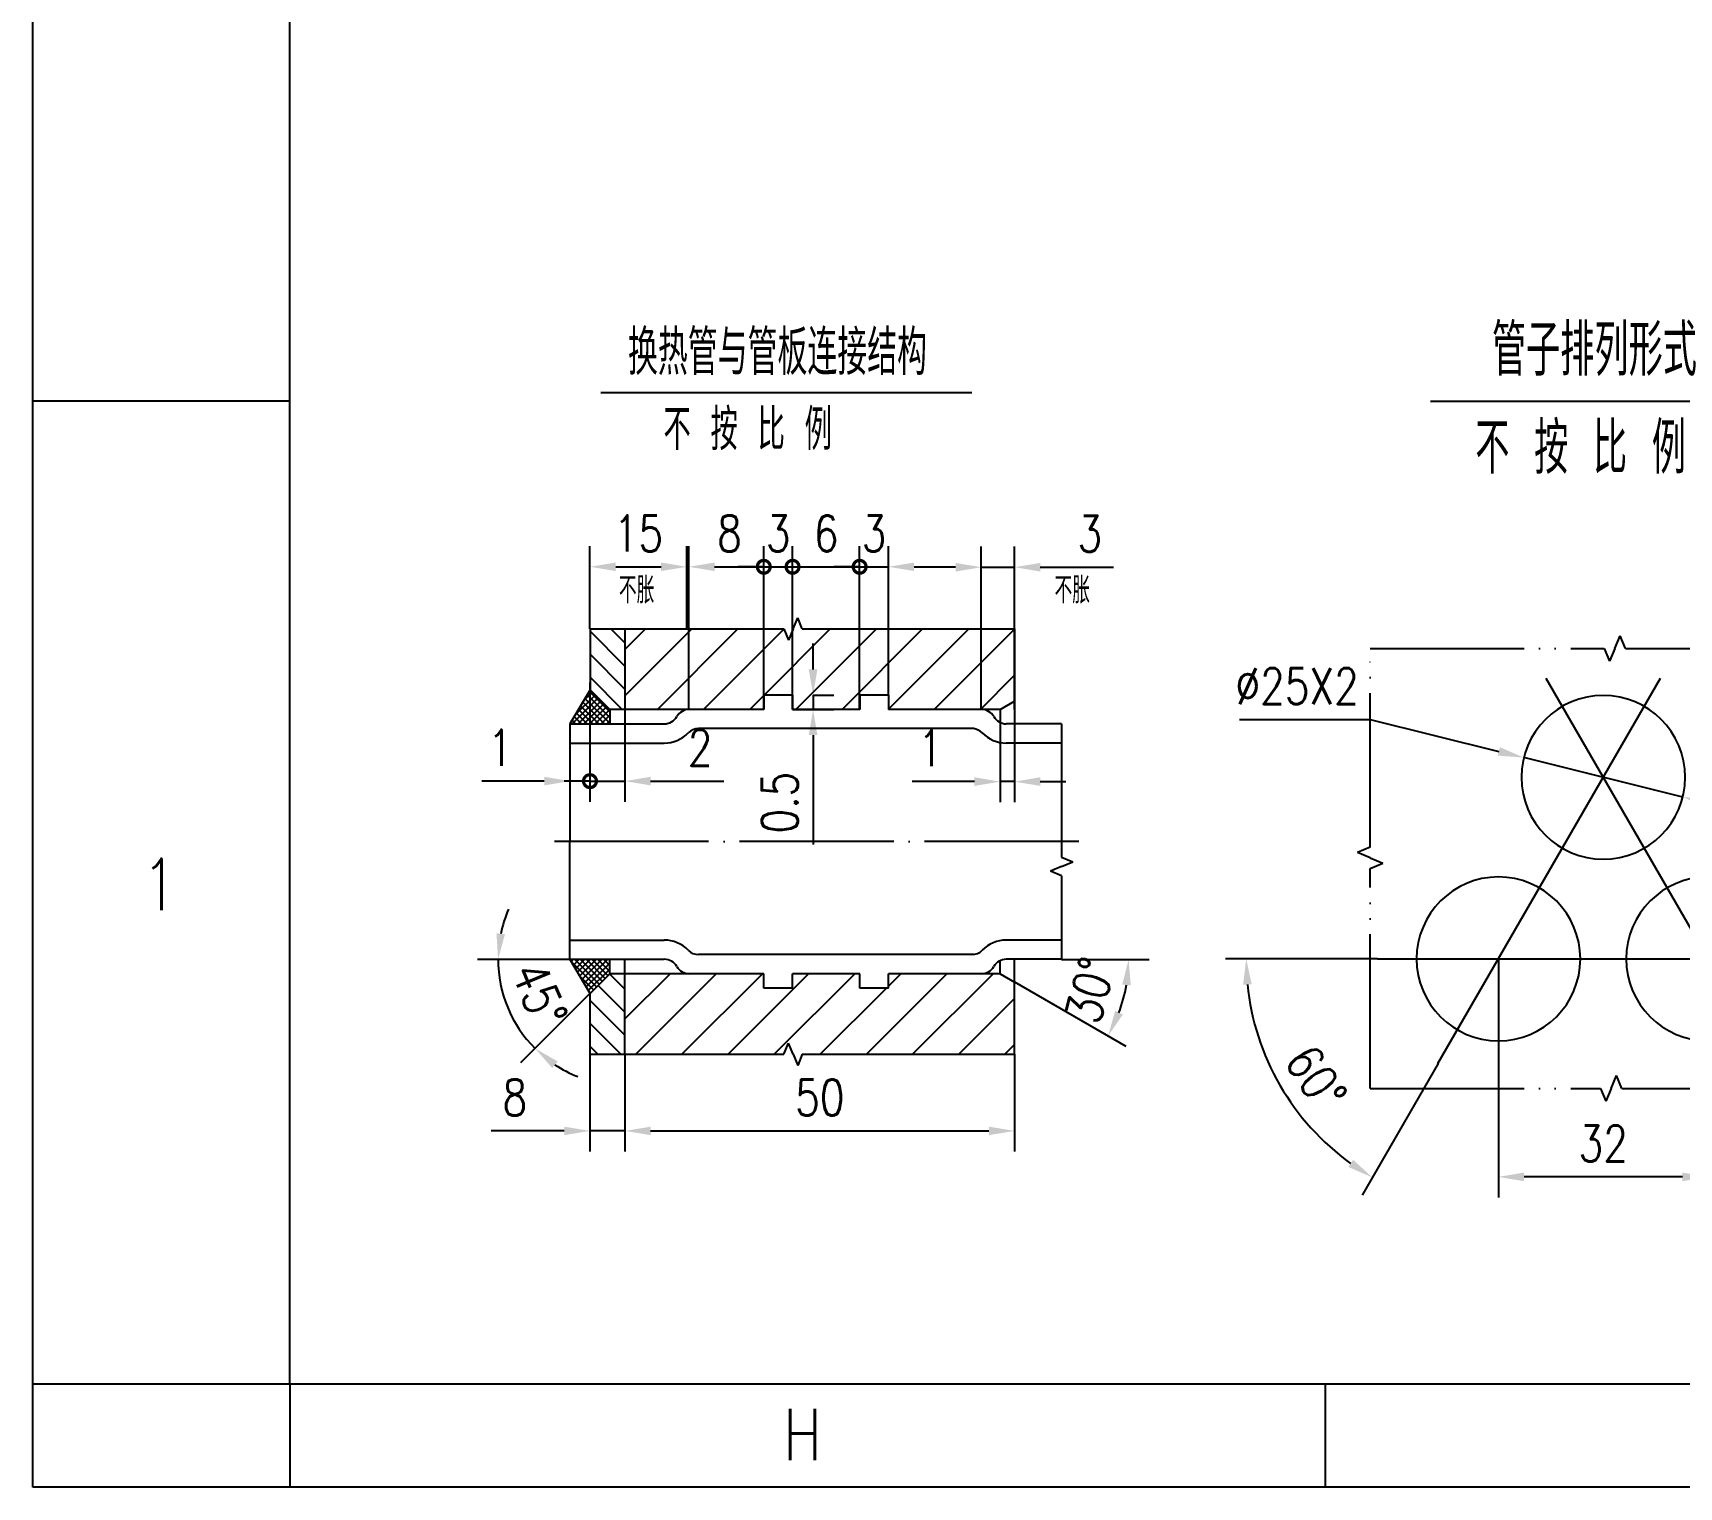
# Model space of a CAD drawing. Header units: millimetres. Extents: x -1044 to 22870, y -8556 to -3804.
# Drawn here: x 7948 to 9230, y -8556 to -7425 of the extents above; entities that cross this region are included whole.
import ezdxf
from ezdxf.enums import TextEntityAlignment as Align

# ---------------------------------------------------------------- set-up
doc = ezdxf.new("R2010")
doc.units = ezdxf.units.MM
doc.header["$LTSCALE"] = 80
for name, pattern in [('DASHDOT-L', [90, 80, -5, 0, -5]), ('DASHDOT-M', [36, 30, -3, 0, -3]), ('DIVIDE-M', [39, 30, -3, 0, -3, 0, -3])]:
    doc.linetypes.add(name, pattern=pattern)
for name, color, linetype in [('5剖面线层', 2, 'Continuous'), ('CDR_DWG1', 4, 'Continuous'), ('CDR_DWG3', 1, 'DASHDOT-M'), ('CDR_DWG4', 3, 'DIVIDE-M'), ('CDR_TEXT', 7, 'Continuous'), ('尺寸线层', 7, 'Continuous')]:
    doc.layers.add(name, color=color, linetype=linetype)
doc.styles.add('HZ', font='ROMANS.shx', dxfattribs={"width": 0.7, "height": 3, "bigfont": 'HZ.shx'})
doc.styles.add('TH_GBDIM', font='romans.shx', dxfattribs={"width": 0.8, "bigfont": 'gbcbig.shx'})
doc.dimstyles.new('TH_GBDIM', dxfattribs={"dimscale": 8, "dimtxt": 3.5, "dimasz": 2.5, "dimexe": 2, "dimexo": 0, "dimgap": 1.5, "dimtad": 1, "dimdec": 0, "dimzin": 0, "dimdsep": 46, "dimtxsty": 'TH_GBDIM', "dimcen": 2.5, "dimclrd": 256, "dimclre": 256, "dimclrt": 256, "dimadec": 0, "dimazin": 0, "dimtfac": 0.714286, "dimtdec": 0, "dimtmove": 0, "dimatfit": 3, "dimfxl": 0, "dimtzin": 0, "dimlwd": -1, "dimlwe": -1, "dimarcsym": 0})
pattern_1 = [(45, (8124.52, -1364.357), (-17.96051, 17.96051), [])]

# ---------------------------------------------------------------- blocks, each defined once
blk = doc.blocks.new('A$C1B375470')
for p, q in [((0, 0), (0, 10692)), ((0, 0), (0, 5346)), ((0, 0), (0, 5346)), ((0, 0), (0, 5346)), ((7578, 0), (0, 0)), ((7578, 0), (18, 0)), ((7578, 0), (18, 0)), ((7578, 0), (18, 0))]:
    blk.add_line(p, q)
at = {"layer": 'CDR_DWG1', "color": 4}
for p, q in [((450, 180), (450, 10512)), ((14958, 180), (450, 180))]:
    blk.add_line(p, q, dxfattribs=at)
at = {"layer": 'CDR_DWG4', "linetype": 'Continuous'}
for p, q in [((0, 1902), (450, 1902)), ((450, 180), (0, 180)), ((450, 180), (450, 0)), ((2263.5, 180), (2263.5, 0))]:
    blk.add_line(p, q, dxfattribs=at)
at = {"layer": 'CDR_TEXT', "style": 'HZ', "width": 0.8}
for s, p in [('1', (222, 1010.2)), ('H', (1348, 46.9))]:
    blk.add_text(s, height=90, dxfattribs=at).set_placement(p, align=Align.CENTER)
blk = doc.blocks.new('A$C092B31A8')
at = {"layer": '尺寸线层', "xscale": 0.05555555555555555, "yscale": 0.05555555555555555, "zscale": 0.05555555555555555}
blk.add_blockref('A$C1B375470', (0, 0), dxfattribs=at)
blk = doc.blocks.new('_DotSmall')
at = {"color": 0, "linetype": 'ByBlock', "const_width": 0.5}
blk.add_lwpolyline([(-0.0625, 0, 1), (0.0625, 0, 1)], format="xyb", close=True, dxfattribs=at)
blk = doc.blocks.new('*D251')
at = {"layer": 'Defpoints', "color": 0, "ltscale": 0.001}
for p in [(8517.4, -7840.1), (8459.1, -7951.1), (8517.4, -7951.1)]:
    blk.add_point(p, dxfattribs=at)
at = {"layer": '尺寸线层', "ltscale": 0.001}
for p, q in [((8459.1, -7951.1), (8459.1, -7824.1)), ((8517.4, -7951.1), (8517.4, -7824.1)), ((8479.1, -7840.1), (8517.4, -7840.1))]:
    blk.add_line(p, q, dxfattribs=at)
blk.add_solid([(8479.1, -7836.8), (8479.1, -7843.4), (8459.1, -7840.1)], dxfattribs=at)
at = {"layer": '尺寸线层', "ltscale": 0.001, "xscale": 20, "yscale": 20, "zscale": 20}
blk.add_blockref('_DotSmall', (8517.4, -7840.1), dxfattribs=at)
at = {"layer": '尺寸线层', "ltscale": 0.001, "insert": (8490.7, -7814.1), "char_height": 28, "attachment_point": 5, "style": 'TH_GBDIM'}
blk.add_mtext('8{}{}', dxfattribs=at)
blk = doc.blocks.new('DOTSMALL')
blk = doc.blocks.new('*D252')
at = {"layer": 'Defpoints', "color": 0, "ltscale": 0.001}
for p in [(8517.4, -7840.1), (8539.8, -7840.1), (8539.8, -7939.9)]:
    blk.add_point(p, dxfattribs=at)
at = {"layer": '尺寸线层', "ltscale": 0.001}
for p, q in [((8517.4, -7840.1), (8517.4, -7824.1)), ((8539.8, -7939.9), (8539.8, -7824.1)), ((8517.4, -7840.1), (8497.4, -7840.1)), ((8517.4, -7840.1), (8539.8, -7840.1)), ((8539.8, -7840.1), (8559.8, -7840.1))]:
    blk.add_line(p, q, dxfattribs=at)
at = {"layer": '尺寸线层', "ltscale": 0.001, "xscale": 20, "yscale": 20, "zscale": 20}
blk.add_blockref('_DotSmall', (8517.4, -7840.1), dxfattribs=at)
at = {"layer": '尺寸线层', "ltscale": 0.001, "xscale": 20, "yscale": 20, "zscale": 20, "rotation": 180}
blk.add_blockref('_DotSmall', (8539.8, -7840.1), dxfattribs=at)
at = {"layer": '尺寸线层', "ltscale": 0.001, "insert": (8528.6, -7814.1), "char_height": 28, "attachment_point": 5, "style": 'TH_GBDIM'}
blk.add_mtext('3{}{}', dxfattribs=at)
blk = doc.blocks.new('*D253')
at = {"layer": 'Defpoints', "color": 0, "ltscale": 0.001}
for p in [(8592, -7840.1), (8539.8, -7951.1), (8592, -7951.1)]:
    blk.add_point(p, dxfattribs=at)
at = {"layer": '尺寸线层', "ltscale": 0.001}
for p, q in [((8539.8, -7951.1), (8539.8, -7824.1)), ((8592, -7951.1), (8592, -7824.1)), ((8539.8, -7840.1), (8592, -7840.1))]:
    blk.add_line(p, q, dxfattribs=at)
at = {"layer": '尺寸线层', "ltscale": 0.001, "xscale": 20, "yscale": 20, "zscale": 20, "rotation": 180}
blk.add_blockref('_DotSmall', (8539.8, -7840.1), dxfattribs=at)
at = {"layer": '尺寸线层', "ltscale": 0.001, "xscale": 20, "yscale": 20, "zscale": 20}
blk.add_blockref('_DotSmall', (8592, -7840.1), dxfattribs=at)
at = {"layer": '尺寸线层', "ltscale": 0.001, "insert": (8565.9, -7814.1), "char_height": 28, "attachment_point": 5, "style": 'TH_GBDIM'}
blk.add_mtext('6{}{}', dxfattribs=at)
blk = doc.blocks.new('*D249')
at = {"layer": 'Defpoints', "color": 0, "ltscale": 0.001}
for p in [(8614.4, -7840.1), (8592, -7939.9), (8614.4, -7939.9)]:
    blk.add_point(p, dxfattribs=at)
at = {"layer": '尺寸线层', "ltscale": 0.001}
for p, q in [((8592, -7939.9), (8592, -7824.1)), ((8614.4, -7939.9), (8614.4, -7824.1)), ((8592, -7840.1), (8572, -7840.1)), ((8592, -7840.1), (8614.4, -7840.1)), ((8634.4, -7840.1), (8654.4, -7840.1))]:
    blk.add_line(p, q, dxfattribs=at)
blk.add_solid([(8634.4, -7836.8), (8634.4, -7843.4), (8614.4, -7840.1)], dxfattribs=at)
at = {"layer": '尺寸线层', "ltscale": 0.001, "xscale": 20, "yscale": 20, "zscale": 20}
blk.add_blockref('_DotSmall', (8592, -7840.1), dxfattribs=at)
at = {"layer": '尺寸线层', "ltscale": 0.001, "insert": (8603.2, -7814.1), "char_height": 28, "attachment_point": 5, "style": 'TH_GBDIM'}
blk.add_mtext('3{}{}', dxfattribs=at)
blk = doc.blocks.new('*D254')
at = {"layer": 'Defpoints', "color": 0, "ltscale": 0.001}
for p in [(8555.8, -7939.9), (8539.8, -7951.1), (8555.8, -7951.1)]:
    blk.add_point(p, dxfattribs=at)
at = {"layer": '尺寸线层', "ltscale": 0.001}
for p, q in [((8555.8, -7919.9), (8555.8, -7899.9)), ((8555.8, -7939.9), (8571.8, -7939.9)), ((8555.8, -7939.9), (8555.8, -7951.1)), ((8539.8, -7951.1), (8571.8, -7951.1)), ((8555.8, -7971.1), (8555.8, -8056.2))]:
    blk.add_line(p, q, dxfattribs=at)
for points in [[(8552.4, -7919.9), (8559.1, -7919.9), (8555.8, -7939.9)], [(8552.4, -7971.1), (8559.1, -7971.1), (8555.8, -7951.1)]]:
    blk.add_solid(points, dxfattribs=at)
at = {"layer": '尺寸线层', "ltscale": 0.001, "insert": (8529.8, -8023.6), "char_height": 28, "attachment_point": 5, "rotation": 90, "style": 'TH_GBDIM'}
blk.add_mtext('0.5{}{}', dxfattribs=at)
blk = doc.blocks.new('*D255')
at = {"layer": 'Defpoints', "color": 0, "ltscale": 0.001}
for p in [(8382.1, -7930.2), (8366.5, -7992), (8366.5, -8006.9)]:
    blk.add_point(p, dxfattribs=at)
at = {"layer": '尺寸线层', "ltscale": 0.001}
for p, q in [((8382.1, -7930.2), (8382.1, -8022.9)), ((8366.5, -7992), (8366.5, -8022.9)), ((8346.5, -8006.9), (8297.9, -8006.9)), ((8382.1, -8006.9), (8366.5, -8006.9)), ((8382.1, -8006.9), (8402.1, -8006.9))]:
    blk.add_line(p, q, dxfattribs=at)
blk.add_solid([(8346.5, -8003.5), (8346.5, -8010.2), (8366.5, -8006.9)], dxfattribs=at)
at = {"layer": '尺寸线层', "ltscale": 0.001, "xscale": 20, "yscale": 20, "zscale": 20, "rotation": 180}
blk.add_blockref('_DotSmall', (8382.1, -8006.9), dxfattribs=at)
at = {"layer": '尺寸线层', "ltscale": 0.001, "insert": (8312.2, -7980.9), "char_height": 28, "attachment_point": 5, "style": 'TH_GBDIM'}
blk.add_mtext('1{}{}', dxfattribs=at)
blk = doc.blocks.new('*D256')
at = {"layer": 'Defpoints', "color": 0, "ltscale": 0.001}
for p in [(8409.3, -7962.3), (8382.1, -7989.1), (8409.3, -8006.9)]:
    blk.add_point(p, dxfattribs=at)
at = {"layer": '尺寸线层', "ltscale": 0.001}
for p, q in [((8409.3, -7962.3), (8409.3, -8022.9)), ((8382.1, -7989.1), (8382.1, -8022.9)), ((8382.1, -8006.9), (8362.1, -8006.9)), ((8382.1, -8006.9), (8409.3, -8006.9)), ((8429.3, -8006.9), (8486.4, -8006.9))]:
    blk.add_line(p, q, dxfattribs=at)
blk.add_solid([(8429.3, -8003.5), (8429.3, -8010.2), (8409.3, -8006.9)], dxfattribs=at)
at = {"layer": '尺寸线层', "ltscale": 0.001, "xscale": 20, "yscale": 20, "zscale": 20}
blk.add_blockref('_DotSmall', (8382.1, -8006.9), dxfattribs=at)
at = {"layer": '尺寸线层', "ltscale": 0.001, "insert": (8467.8, -7980.9), "char_height": 28, "attachment_point": 5, "style": 'TH_GBDIM'}
blk.add_mtext('2{}{}', dxfattribs=at)
blk = doc.blocks.new('*D257')
at = {"layer": 'Defpoints', "color": 0, "ltscale": 0.001}
for p in [(8701.4, -7961.3), (8712.6, -7962.3), (8701.4, -8007.3)]:
    blk.add_point(p, dxfattribs=at)
at = {"layer": '尺寸线层', "ltscale": 0.001}
for p, q in [((8701.4, -7961.3), (8701.4, -8023.3)), ((8712.6, -7962.3), (8712.6, -8023.3)), ((8681.4, -8007.3), (8632.8, -8007.3)), ((8712.6, -8007.3), (8701.4, -8007.3)), ((8732.6, -8007.3), (8752.6, -8007.3))]:
    blk.add_line(p, q, dxfattribs=at)
for points in [[(8681.4, -8003.9), (8681.4, -8010.6), (8701.4, -8007.3)], [(8732.6, -8003.9), (8732.6, -8010.6), (8712.6, -8007.3)]]:
    blk.add_solid(points, dxfattribs=at)
at = {"layer": '尺寸线层', "ltscale": 0.001, "insert": (8647.1, -7981.3), "char_height": 28, "attachment_point": 5, "style": 'TH_GBDIM'}
blk.add_mtext('1{}{}', dxfattribs=at)
blk = doc.blocks.new('*D258')
at = {"layer": 'Defpoints', "color": 0, "ltscale": 0.001}
for p in [(8706.1, -8145.6), (8749.2, -8145.6), (8701.4, -8156.8), (8712.6, -8163.2), (8794.2, -8186.4)]:
    blk.add_point(p, dxfattribs=at)
at = {"layer": '尺寸线层', "ltscale": 0.001}
for p, q in [((8749.2, -8145.6), (8817.4, -8145.6)), ((8712.6, -8163.2), (8799.2, -8213.2))]:
    blk.add_line(p, q, dxfattribs=at)
blk.add_arc((8682, -8145.6), 119.3, 339.616, 350.384, dxfattribs=at)
for points in [[(8796.4, -8165.2), (8803, -8165.8), (8801.4, -8145.6)], [(8796.9, -8188.5), (8790.9, -8185.7), (8785.4, -8205.2)]]:
    blk.add_solid(points, dxfattribs=at)
at = {"layer": '尺寸线层', "ltscale": 0.001, "insert": (8771.4, -8169.5), "char_height": 28, "attachment_point": 5, "rotation": 75, "style": 'TH_GBDIM'}
blk.add_mtext('30°', dxfattribs=at)
blk = doc.blocks.new('*D250')
at = {"layer": 'Defpoints', "color": 0, "ltscale": 0.001}
for p in [(8366.5, -8145.6), (8440, -8145.6), (8397.5, -8156.8), (8313.9, -8171), (8382.1, -8172.1)]:
    blk.add_point(p, dxfattribs=at)
at = {"layer": '尺寸线层', "ltscale": 0.001}
for p, q in [((8366.5, -8145.6), (8294.6, -8145.6)), ((8382.1, -8172.1), (8328, -8226.2))]:
    blk.add_line(p, q, dxfattribs=at)
for start, end in [(156.5929, 168.2964), (180, 225), (236.7036, 248.4071)]:
    blk.add_arc((8408.7, -8145.6), 98.1, start, end, dxfattribs=at)
for points in [[(8315.9, -8126), (8309.3, -8125.3), (8310.6, -8145.6)], [(8352.7, -8230.1), (8356.9, -8225), (8339.3, -8214.9)]]:
    blk.add_solid(points, dxfattribs=at)
at = {"layer": '尺寸线层', "ltscale": 0.001, "insert": (8342.8, -8172.9), "char_height": 28, "attachment_point": 5, "rotation": 292.5, "style": 'TH_GBDIM'}
blk.add_mtext('45°', dxfattribs=at)
blk = doc.blocks.new('*D259')
at = {"layer": 'Defpoints', "color": 0, "ltscale": 0.001}
for p in [(9126.4, -7927), (8995.1, -8145.2), (9344.6, -8145.2), (9299.9, -8227.4), (9395.7, -8265.5)]:
    blk.add_point(p, dxfattribs=at)
at = {"layer": '尺寸线层', "ltscale": 0.001}
for p, q in [((9344.6, -8145.2), (9455.5, -8145.2)), ((9299.9, -8227.4), (9354, -8321.1))]:
    blk.add_line(p, q, dxfattribs=at)
blk.add_arc((9252.4, -8145.2), 187.1, 306.1283, 353.8717, dxfattribs=at)
for points in [[(9435.1, -8165), (9441.8, -8165.4), (9439.5, -8145.2)], [(9364.5, -8299.1), (9360.9, -8293.5), (9346, -8307.2)]]:
    blk.add_solid(points, dxfattribs=at)
at = {"layer": '尺寸线层', "ltscale": 0.001, "insert": (9397.6, -8215.1), "char_height": 28, "attachment_point": 5, "rotation": 64.2907, "style": 'TH_GBDIM'}
blk.add_mtext('60%%D', dxfattribs=at)
blk = doc.blocks.new('*D260')
at = {"layer": 'Defpoints', "color": 0, "ltscale": 0.001}
for p in [(9089.2, -8145.2), (9252.4, -8145.2), (9089.2, -8314.9)]:
    blk.add_point(p, dxfattribs=at)
at = {"layer": '尺寸线层', "ltscale": 0.001}
for p, q in [((9089.2, -8145.2), (9089.2, -8330.9)), ((9252.4, -8145.2), (9252.4, -8330.9)), ((9232.4, -8314.9), (9109.2, -8314.9))]:
    blk.add_line(p, q, dxfattribs=at)
for points in [[(9109.2, -8311.5), (9109.2, -8318.2), (9089.2, -8314.9)], [(9232.4, -8311.5), (9232.4, -8318.2), (9252.4, -8314.9)]]:
    blk.add_solid(points, dxfattribs=at)
at = {"layer": '尺寸线层', "ltscale": 0.001, "insert": (9170.8, -8288.9), "char_height": 28, "attachment_point": 5, "style": 'TH_GBDIM'}
blk.add_mtext('32{}{}', dxfattribs=at)
blk = doc.blocks.new('*D262')
at = {"layer": 'Defpoints', "color": 0, "ltscale": 0.001}
for p in [(9215.3, -7926.9), (8995.1, -8145.2), (9344.6, -8145.2), (8904.7, -8212.4), (9042.2, -8226.7)]:
    blk.add_point(p, dxfattribs=at)
at = {"layer": '尺寸线层', "ltscale": 0.001}
for p, q in [((8995.1, -8145.2), (8876.9, -8145.2)), ((9042.2, -8226.7), (8983.1, -8329.2))]:
    blk.add_line(p, q, dxfattribs=at)
blk.add_arc((9089.2, -8145.2), 196.4, 185.8372, 234.1628, dxfattribs=at)
for points in [[(8890.5, -8165.4), (8897.2, -8165), (8892.9, -8145.2)], [(8976.1, -8301.6), (8972.5, -8307.2), (8991.1, -8315.3)]]:
    blk.add_solid(points, dxfattribs=at)
at = {"layer": '尺寸线层', "ltscale": 0.001, "insert": (8947.3, -8238), "char_height": 28, "attachment_point": 5, "rotation": 303.1621, "style": 'TH_GBDIM'}
blk.add_mtext('60°', dxfattribs=at)
blk = doc.blocks.new('*D261')
at = {"layer": 'Defpoints', "color": 0, "ltscale": 0.001}
for p in [(9109, -7988.6), (9232.7, -8019.3)]:
    blk.add_point(p, dxfattribs=at)
at = {"layer": '尺寸线层', "ltscale": 0.001}
for p, q in [((8887.7, -7958.9), (8989.3, -7958.9)), ((8989.3, -7958.9), (9089.6, -7983.8)), ((9232.7, -8019.3), (9109, -7988.6)), ((9252.1, -8024.1), (9271.5, -8028.9))]:
    blk.add_line(p, q, dxfattribs=at)
for points in [[(9090.4, -7980.5), (9088.8, -7987), (9109, -7988.6)], [(9252.9, -8020.8), (9251.3, -8027.3), (9232.7, -8019.3)]]:
    blk.add_solid(points, dxfattribs=at)
at = {"layer": '尺寸线层', "ltscale": 0.001, "insert": (8932.5, -7932.9), "char_height": 28, "attachment_point": 5, "style": 'TH_GBDIM'}
blk.add_mtext('%%c25X2{}{}', dxfattribs=at)
blk = doc.blocks.new('*D424')
at = {"layer": 'Defpoints', "color": 0, "ltscale": 0.001}
for p in [(8712.6, -7840.4), (8686.7, -7951.1), (8712.6, -7951.1)]:
    blk.add_point(p, dxfattribs=at)
at = {"layer": '尺寸线层', "ltscale": 0.001}
for p, q in [((8686.7, -7951.1), (8686.7, -7824.4)), ((8712.6, -7951.1), (8712.6, -7824.4)), ((8666.7, -7840.4), (8646.7, -7840.4)), ((8686.7, -7840.4), (8712.6, -7840.4)), ((8732.6, -7840.4), (8789.7, -7840.4))]:
    blk.add_line(p, q, dxfattribs=at)
for points in [[(8666.7, -7837.1), (8666.7, -7843.8), (8686.7, -7840.4)], [(8732.6, -7837.1), (8732.6, -7843.8), (8712.6, -7840.4)]]:
    blk.add_solid(points, dxfattribs=at)
at = {"layer": '尺寸线层', "ltscale": 0.001, "insert": (8771.2, -7814.4), "char_height": 28, "attachment_point": 5, "style": 'TH_GBDIM'}
blk.add_mtext('3{}{}', dxfattribs=at)
blk = doc.blocks.new('*D425')
at = {"layer": 'Defpoints', "color": 0, "ltscale": 0.001}
for p in [(8457.5, -7840.1), (8382.1, -7888.4), (8457.5, -7888.4)]:
    blk.add_point(p, dxfattribs=at)
at = {"layer": '尺寸线层', "ltscale": 0.001}
for p, q in [((8382.1, -7888.4), (8382.1, -7824.1)), ((8457.5, -7888.4), (8457.5, -7824.1)), ((8402.1, -7840.1), (8437.5, -7840.1))]:
    blk.add_line(p, q, dxfattribs=at)
for points in [[(8402.1, -7836.8), (8402.1, -7843.4), (8382.1, -7840.1)], [(8437.5, -7836.8), (8437.5, -7843.4), (8457.5, -7840.1)]]:
    blk.add_solid(points, dxfattribs=at)
at = {"layer": '尺寸线层', "ltscale": 0.001, "insert": (8419.8, -7814.1), "char_height": 28, "attachment_point": 5, "style": 'TH_GBDIM'}
blk.add_mtext('15{}{}', dxfattribs=at)
blk = doc.blocks.new('*D426')
at = {"layer": 'Defpoints', "color": 0, "ltscale": 0.001}
for p in [(8382.1, -8219.4), (8409.3, -8219.4), (8409.3, -8279.1)]:
    blk.add_point(p, dxfattribs=at)
at = {"layer": '尺寸线层', "ltscale": 0.001}
for p, q in [((8382.1, -8219.4), (8382.1, -8295.1)), ((8409.3, -8219.4), (8409.3, -8295.1)), ((8362.1, -8279.1), (8305.1, -8279.1)), ((8409.3, -8279.1), (8382.1, -8279.1)), ((8429.3, -8279.1), (8449.3, -8279.1))]:
    blk.add_line(p, q, dxfattribs=at)
for points in [[(8362.1, -8275.8), (8362.1, -8282.4), (8382.1, -8279.1)], [(8429.3, -8275.8), (8429.3, -8282.4), (8409.3, -8279.1)]]:
    blk.add_solid(points, dxfattribs=at)
at = {"layer": '尺寸线层', "ltscale": 0.001, "insert": (8323.6, -8253.1), "char_height": 28, "attachment_point": 5, "style": 'TH_GBDIM'}
blk.add_mtext('8{}{}', dxfattribs=at)
blk = doc.blocks.new('*D427')
at = {"layer": 'Defpoints', "color": 0, "ltscale": 0.001}
for p in [(8409.3, -8219.4), (8712.6, -8219.4), (8712.6, -8279.1)]:
    blk.add_point(p, dxfattribs=at)
at = {"layer": '尺寸线层', "ltscale": 0.001}
for p, q in [((8409.3, -8219.4), (8409.3, -8295.1)), ((8712.6, -8219.4), (8712.6, -8295.1)), ((8429.3, -8279.1), (8692.6, -8279.1))]:
    blk.add_line(p, q, dxfattribs=at)
for points in [[(8429.3, -8275.8), (8429.3, -8282.4), (8409.3, -8279.1)], [(8692.6, -8275.8), (8692.6, -8282.4), (8712.6, -8279.1)]]:
    blk.add_solid(points, dxfattribs=at)
at = {"layer": '尺寸线层', "ltscale": 0.001, "insert": (8561, -8253.1), "char_height": 28, "attachment_point": 5, "style": 'TH_GBDIM'}
blk.add_mtext('50{}{}', dxfattribs=at)

msp = doc.modelspace()

# ---------------------------------------------------------------- hatches: boundary and pattern name
at = {"layer": '5剖面线层', "ltscale": 0.001}
h = msp.add_hatch(dxfattribs=at)
h.set_pattern_fill('ANSI31', color=256, scale=8, style=0)
h.set_pattern_definition(pattern_1)
h.paths.add_polyline_path([(8409.3, -7951.1), (8517.37, -7951.1), (8517.37, -7939.9), (8539.77, -7939.9), (8539.77, -7951.1), (8592.04, -7951.1), (8592.04, -7939.9), (8614.44, -7939.9), (8614.44, -7951.1), (8701.45, -7951.1), (8712.65, -7944.64), (8712.65, -7888.43), (8547.39, -7888.43), (8543.77, -7879.79), (8540.15, -7888.43), (8536.54, -7897.08), (8532.92, -7888.43), (8409.3, -7888.43)])
h = msp.add_hatch(dxfattribs=at)
h.set_pattern_fill('ANSI31', color=256, scale=4, angle=90, style=0)
h.set_pattern_definition([(135, (8124.521, -1364.357), (-8.980256, -8.980256), [])])
h.paths.add_polyline_path([(8382.14, -7935.79), (8397.45, -7951.1), (8409.3, -7951.1), (8409.3, -7888.43), (8382.14, -7888.43)])
h.paths.add_polyline_path([(8409.3, -8156.77), (8397.45, -8156.77), (8382.14, -8172.08), (8382.14, -8219.44), (8409.3, -8219.44)])
h = msp.add_hatch(dxfattribs=at)
h.set_pattern_fill('ANSI37', color=256, style=0)
h.paths.add_polyline_path([(8397.45, -7951.1), (8382.14, -7935.79), (8366.53, -7962.3), (8397.45, -7962.3)])
h.paths.add_polyline_path([(8397.45, -8156.77), (8397.45, -8145.57), (8366.53, -8145.57), (8382.14, -8172.08)])
h = msp.add_hatch(dxfattribs=at)
h.set_pattern_fill('ANSI31', color=256, scale=8, style=0)
h.set_pattern_definition(pattern_1)
h.paths.add_polyline_path([(8532.92, -8219.44), (8536.54, -8210.8), (8540.15, -8219.44), (8543.77, -8228.09), (8547.39, -8219.44), (8712.65, -8219.44), (8712.65, -8163.24), (8701.45, -8156.77), (8614.44, -8156.77), (8614.44, -8167.97), (8592.04, -8167.97), (8592.04, -8156.77), (8539.77, -8156.77), (8539.77, -8167.97), (8517.37, -8167.97), (8517.37, -8156.77), (8409.3, -8156.77), (8409.3, -8219.44)])

# ---------------------------------------------------------------- linework, layer by layer
at = {"color": 7, "linetype": 'Continuous'}
for p, q in [((8390.5, -7704.55), (8679.38, -7704.55)), ((9036.33, -7711.1), (9310.97, -7711.1))]:
    msp.add_line(p, q, dxfattribs=at)
at = {"color": 4, "linetype": 'Continuous'}
for p, q in [((8382.14, -7888.43), (8382.14, -7935.79)), ((8409.3, -7888.43), (8409.3, -7962.3)), ((8712.65, -7888.43), (8712.65, -7962.3)), ((8382.14, -7935.79), (8366.53, -7962.3)), ((8397.45, -7951.1), (8382.14, -7935.79)), ((8539.77, -7939.9), (8517.37, -7939.9)), ((8517.37, -7939.9), (8517.37, -7951.1)), ((8539.77, -7939.9), (8539.77, -7951.1)), ((8614.44, -7939.9), (8592.04, -7939.9)), ((8592.04, -7939.9), (8592.04, -7951.1)), ((8614.44, -7939.9), (8614.44, -7951.1)), ((8397.45, -7951.1), (8397.45, -7962.3)), ((8517.37, -7951.1), (8397.45, -7951.1)), ((8592.04, -7951.1), (8539.77, -7951.1)), ((8701.45, -7951.1), (8614.44, -7951.1)), ((8701.45, -7951.1), (8712.65, -7944.64)), ((8701.45, -7951.1), (8701.45, -7961.29)), ((8366.53, -7962.3), (8439.96, -7962.3)), ((8366.53, -7962.3), (8366.53, -8053.94)), ((8680.98, -7966.04), (8466.62, -7966.04)), ((8749.19, -7962.3), (8706.1, -7962.3)), ((8366.53, -7977.24), (8439.96, -7977.24)), ((8749.19, -7977.24), (8706.1, -7977.24)), ((8366.53, -8145.57), (8366.53, -8053.94)), ((8366.53, -8130.64), (8439.96, -8130.64)), ((8749.19, -8130.64), (8706.1, -8130.64)), ((8366.53, -8145.57), (8439.96, -8145.57)), ((8382.14, -8172.08), (8366.53, -8145.57)), ((8397.45, -8156.77), (8397.45, -8145.57)), ((8409.3, -8219.44), (8409.3, -8145.57)), ((8680.98, -8141.84), (8466.62, -8141.84)), ((8701.45, -8156.77), (8701.45, -8146.59)), ((8749.19, -8145.57), (8706.1, -8145.57)), ((8712.65, -8219.44), (8712.65, -8145.57)), ((8397.45, -8156.77), (8382.14, -8172.08)), ((8517.37, -8156.77), (8397.45, -8156.77)), ((8517.37, -8167.97), (8517.37, -8156.77)), ((8539.77, -8167.97), (8539.77, -8156.77)), ((8592.04, -8156.77), (8539.77, -8156.77)), ((8592.04, -8167.97), (8592.04, -8156.77)), ((8701.45, -8156.77), (8614.44, -8156.77)), ((8614.44, -8167.97), (8614.44, -8156.77)), ((8701.45, -8156.77), (8712.65, -8163.24)), ((8382.14, -8219.44), (8382.14, -8172.08)), ((8539.77, -8167.97), (8517.37, -8167.97)), ((8614.44, -8167.97), (8592.04, -8167.97))]:
    msp.add_line(p, q, dxfattribs=at)
for centre, radius, start, end in [((9170.84, -8003.91), 63.74, 90, 270), ((9170.84, -8003.91), 63.74, 270, 90), ((8439.96, -7951.1), 11.2, 270, 330), ((8459.35, -7962.3), 11.2, 90, 150), ((8686.7, -7962.3), 11.2, 30, 90), ((8706.1, -7951.1), 11.2, 210, 270), ((8439.96, -7951.1), 26.13, 270, 315.573), ((8466.62, -7977.24), 11.2, 90, 135.573), ((8679.44, -7977.24), 11.2, 44.427, 90), ((8706.1, -7951.1), 26.13, 224.427, 270), ((9089.25, -8145.23), 63.74, 90, 270), ((9089.25, -8145.23), 63.74, 270, 90), ((9252.43, -8145.23), 63.74, 90, 270), ((8439.96, -8156.77), 26.13, 44.427, 90), ((8706.1, -8156.77), 26.13, 90, 135.573), ((8439.96, -8156.77), 11.2, 30, 90), ((8466.62, -8130.64), 11.2, 224.427, 270), ((8679.44, -8130.64), 11.2, 270, 315.573), ((8706.1, -8156.77), 11.2, 90, 150), ((8459.35, -8145.57), 11.2, 210, 270), ((8686.7, -8145.57), 11.2, 270, 330)]:
    msp.add_arc(centre, radius, start, end, dxfattribs=at)
at = {"layer": 'CDR_DWG3', "linetype": 'DASHDOT-L'}
for p, q in [((9042.19, -8226.74), (9215.31, -7926.89)), ((9299.85, -8227.38), (9126.45, -7927.03)), ((8995.06, -8145.23), (9344.63, -8145.23))]:
    msp.add_line(p, q, dxfattribs=at)
at = {"layer": 'CDR_DWG3', "ltscale": 0.05}
msp.add_line((8762.61, -8053.94), (8353.53, -8053.94), dxfattribs=at)
at = {"layer": 'CDR_DWG4'}
for p, q in [((8540.15, -7888.43), (8543.77, -7879.79)), ((8547.39, -7888.43), (8543.77, -7879.79)), ((8382.14, -7888.43), (8532.92, -7888.43)), ((8532.92, -7888.43), (8536.54, -7897.08)), ((8540.15, -7888.43), (8536.54, -7897.08)), ((8547.39, -7888.43), (8712.65, -7888.43)), ((9171.54, -7903.77), (9175.68, -7913.65)), ((9179.81, -7903.77), (9175.68, -7913.65)), ((9179.81, -7903.77), (9183.95, -7893.89)), ((9188.09, -7903.77), (9183.95, -7893.89)), ((8749.19, -7962.3), (8749.19, -8066.17)), ((8989.32, -8058.33), (8979.44, -8062.47)), ((8749.19, -8066.17), (8757.84, -8069.79)), ((8749.19, -8073.41), (8757.84, -8069.79)), ((8989.32, -8066.6), (8979.44, -8062.47)), ((8989.32, -8066.6), (8999.21, -8070.74)), ((8989.32, -8074.88), (8999.21, -8070.74)), ((8749.19, -8073.41), (8740.55, -8077.03)), ((8749.19, -8080.65), (8740.55, -8077.03)), ((8749.19, -8080.65), (8749.19, -8145.57)), ((8532.92, -8219.44), (8536.54, -8210.8)), ((8540.15, -8219.44), (8536.54, -8210.8)), ((8382.14, -8219.44), (8532.92, -8219.44)), ((8540.15, -8219.44), (8543.77, -8228.09)), ((8547.39, -8219.44), (8543.77, -8228.09)), ((8547.39, -8219.44), (8712.65, -8219.44)), ((9176.91, -8245.98), (9181.05, -8236.1)), ((9185.19, -8245.98), (9181.05, -8236.1)), ((9168.64, -8245.98), (9172.78, -8255.86)), ((9176.91, -8245.98), (9172.78, -8255.86))]:
    msp.add_line(p, q, dxfattribs=at)
at = {"layer": 'CDR_DWG4', "color": 3, "ltscale": 0.05}
for p, q in [((8989.32, -8058.33), (8989.32, -7903.77)), ((8989.32, -7903.77), (9171.54, -7903.77)), ((9188.09, -7903.77), (9353.76, -7903.77)), ((8989.32, -8245.98), (8989.32, -8074.88)), ((8989.32, -8245.98), (9168.64, -8245.98)), ((9185.19, -8245.98), (9353.76, -8245.98))]:
    msp.add_line(p, q, dxfattribs=at)

# ---------------------------------------------------------------- block references
at = {"layer": '尺寸线层', "xscale": 8, "yscale": 8, "zscale": 8}
msp.add_blockref('A$C092B31A8', (7948.49, -8556.27), dxfattribs=at)

# ---------------------------------------------------------------- texts
at = {"color": 7, "linetype": 'Continuous', "style": 'HZ', "width": 0.7}
for s, height, p in [('管子排列形式', 40, (9084.16, -7691.43)), ('换热管与管板连接结构', 35, (8411.69, -7690.75)), ('不 按 比 例', 32, (8439.27, -7749.28)), ('不 按 比 例', 40, (9071.22, -7767.7))]:
    msp.add_text(s, height=height, dxfattribs=at).set_placement(p)
at = {"layer": '尺寸线层', "ltscale": 0.001, "style": 'HZ', "width": 0.7}
for p in [(8404.6, -7868.66), (8743.69, -7868.66)]:
    msp.add_text('不胀', height=20.8, dxfattribs=at).set_placement(p)

# ---------------------------------------------------------------- dimensions: what is measured, and where the dimension line sits
at = {"layer": '尺寸线层', "ltscale": 0.001}
for base, p1, p2, text, override, picture, middle in [((8457.53, -7840.1), (8382.14, -7888.43), (8457.53, -7888.43), '15{}{}', {"dimgap": 1.5, "dimtad": 1, "dimjust": 0, "dimdec": 0, "dimlfac": 1, "dimse1": 0, "dimse2": 0, "dimsd1": 0, "dimsd2": 0}, '*D425', (8419.83, -7814.1)), ((8592.04, -7840.1), (8539.77, -7951.1), (8592.04, -7951.1), '6{}{}', {"dimgap": 1.5, "dimtad": 1, "dimjust": 0, "dimdec": 0, "dimlfac": 1, "dimblk1": 'DotSmall', "dimblk2": 'DotSmall', "dimsah": 1, "dimse1": 0, "dimse2": 0, "dimsd1": 0, "dimsd2": 0}, '*D253', (8565.9, -7814.1)), ((8712.65, -7840.44), (8686.7, -7951.1), (8712.65, -7951.1), '3{}{}', {"dimgap": 1.5, "dimtad": 1, "dimjust": 0, "dimdec": 0, "dimlfac": 1, "dimse1": 0, "dimse2": 0, "dimsd1": 0, "dimsd2": 0}, '*D424', (8771.18, -7814.44)), ((8366.53, -8006.88), (8382.14, -7930.15), (8366.53, -7991.95), '1{}{}', {"dimgap": 1.5, "dimtad": 1, "dimjust": 0, "dimdec": 0, "dimlfac": 1, "dimblk1": 'DotSmall', "dimsah": 1, "dimse1": 0, "dimse2": 0, "dimsd1": 0, "dimsd2": 0}, '*D255', (8312.2, -7980.88)), ((8409.3, -8006.87), (8382.14, -7989.14), (8409.3, -7962.3), '2{}{}', {"dimgap": 1.5, "dimtad": 1, "dimjust": 0, "dimdec": 0, "dimlfac": 1, "dimblk1": 'DotSmall', "dimsah": 1, "dimse1": 0, "dimse2": 0, "dimsd1": 0, "dimsd2": 0}, '*D256', (8467.83, -7980.87)), ((8701.45, -8007.26), (8712.65, -7962.3), (8701.45, -7961.29), '1{}{}', {"dimgap": 1.5, "dimtad": 1, "dimjust": 0, "dimdec": 0, "dimlfac": 1, "dimse1": 0, "dimse2": 0, "dimsd1": 0, "dimsd2": 0}, '*D257', (8647.11, -7981.26)), ((9089.25, -8314.86), (9252.43, -8145.23), (9089.25, -8145.23), '32{}{}', {"dimgap": 1.5, "dimtad": 1, "dimjust": 0, "dimdec": 0, "dimlfac": 1, "dimse1": 0, "dimse2": 0, "dimsd1": 0, "dimsd2": 0}, '*D260', (9170.84, -8288.86))]:
    dim = msp.add_linear_dim(base=base, p1=p1, p2=p2, text=text, dimstyle='TH_GBDIM', override=override, dxfattribs=at)
    dim.commit()
    dim.dimension.update_dxf_attribs({"geometry": picture, "text_midpoint": middle})
for base, p1, p2, text, override, picture, middle in [((8517.37, -7840.1), (8459.07, -7951.11), (8517.37, -7951.1), '8{}{}', {"dimblk2": 'DotSmall', "dimsah": 1}, '*D251', (8490.67, -7840.1)), ((8539.77, -7840.1), (8517.37, -7840.1), (8539.77, -7939.9), '3{}{}', {"dimblk1": 'DotSmall', "dimblk2": 'DotSmall', "dimsah": 1}, '*D252', (8528.57, -7840.1)), ((8614.44, -7840.1), (8592.04, -7939.9), (8614.44, -7939.9), '3{}{}', {"dimblk1": 'DotSmall', "dimsah": 1}, '*D249', (8603.24, -7840.1))]:
    dim = msp.add_linear_dim(base=base, p1=p1, p2=p2, text=text, dimstyle='TH_GBDIM', override=override, dxfattribs=at)
    dim.commit()
    dim.dimension.update_dxf_attribs({"geometry": picture, "text_midpoint": middle, "dimtype": 160})
dim = msp.add_linear_dim(base=(8555.77, -7951.1), p1=(8555.77, -7939.9), p2=(8539.77, -7951.1), angle=90, text='0.5{}{}', dimstyle='TH_GBDIM', override={"dimgap": 1.5, "dimtad": 1, "dimjust": 0, "dimdec": 0, "dimlfac": 1, "dimse1": 0, "dimse2": 0, "dimsd1": 0, "dimsd2": 0}, dxfattribs=at)
dim.commit()
dim.dimension.update_dxf_attribs({"geometry": '*D254', "text_midpoint": (8529.77, -8023.64)})
dim = msp.add_diameter_dim_2p(p1=(9232.71, -8019.25), p2=(9108.97, -7988.58), text='%%c25X2{}{}', dimstyle='TH_GBDIM', override={"dimgap": 1.5, "dimtad": 1, "dimjust": 0, "dimtih": 0, "dimtoh": 1, "dimdec": 0, "dimlfac": 1, "dimse1": 0, "dimse2": 0, "dimsd1": 0, "dimsd2": 0, "dimtix": 0, "dimtofl": 1, "dimatfit": 3}, dxfattribs=at)
dim.commit()
dim.dimension.update_dxf_attribs({"geometry": '*D261', "text_midpoint": (8989.32, -7958.92), "dimtype": 163})
for base, line1, line2, picture, middle in [((8904.7, -8212.4), ((8995.06, -8145.23), (9344.63, -8145.23)), ((9042.19, -8226.74), (9215.31, -7926.89)), '*D262', (8924.84, -8252.66)), ((8794.16, -8186.38), ((8749.19, -8145.57), (8706.1, -8145.57)), ((8701.45, -8156.77), (8712.65, -8163.24)), '*D258', (8797.29, -8176.45))]:
    dim = msp.add_angular_dim_2l(base=base, line1=line1, line2=line2, dimstyle='TH_GBDIM', dxfattribs=at)
    dim.commit()
    dim.dimension.update_dxf_attribs({"geometry": picture, "text_midpoint": middle, "dimtype": 162})
dim = msp.add_angular_dim_2l(base=(9395.73, -8265.48), line1=((8995.06, -8145.23), (9344.63, -8145.23)), line2=((9299.85, -8227.38), (9126.45, -7927.03)), text='60%%D', dimstyle='TH_GBDIM', dxfattribs=at)
dim.commit()
dim.dimension.update_dxf_attribs({"geometry": '*D259', "text_midpoint": (9420.98, -8226.38), "dimtype": 162})
dim = msp.add_angular_dim_2l(base=(8313.91, -8170.96), line1=((8366.53, -8145.57), (8439.96, -8145.57)), line2=((8397.45, -8156.77), (8382.14, -8172.08)), dimstyle='TH_GBDIM', dxfattribs=at)
dim.commit()
dim.dimension.update_dxf_attribs({"geometry": '*D250', "text_midpoint": (8342.77, -8172.86)})
dim = msp.add_linear_dim(base=(8409.3, -8279.11), p1=(8382.14, -8219.44), p2=(8409.3, -8219.44), text='8{}{}', dimstyle='TH_GBDIM', dxfattribs=at)
dim.commit()
dim.dimension.update_dxf_attribs({"geometry": '*D426', "text_midpoint": (8323.61, -8279.11), "dimtype": 160})
dim = msp.add_linear_dim(base=(8712.65, -8279.11), p1=(8409.3, -8219.44), p2=(8712.65, -8219.44), text='50{}{}', dimstyle='TH_GBDIM', dxfattribs=at)
dim.commit()
dim.dimension.update_dxf_attribs({"geometry": '*D427', "text_midpoint": (8560.97, -8253.11)})

doc.saveas('drawing.dxf')
